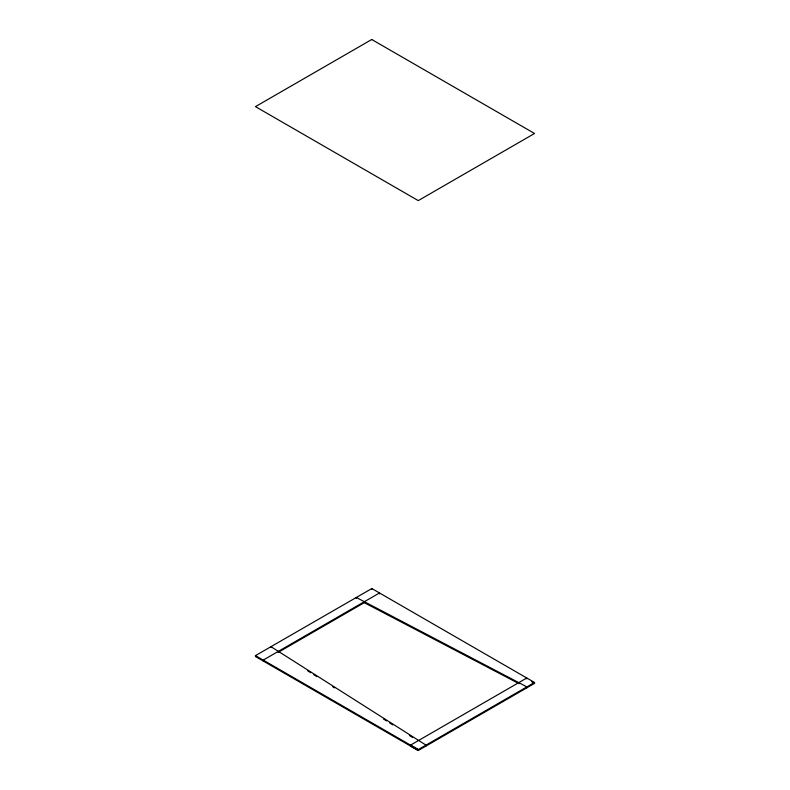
<?xml version="1.0" encoding="UTF-8"?>
<svg xmlns="http://www.w3.org/2000/svg" width="790" height="790" viewBox="0 0 790 790"><rect width="100%" height="100%" fill="white"/><g stroke="black" fill="none" stroke-linecap="round" stroke-linejoin="round"><path stroke-width="1.19" d="M255.466 655.621L371.823 588.54L534.534 682.471L534.534 683.37L418.256 750.5L255.466 656.52L255.466 655.621L418.256 749.601L534.534 682.471M278.159 652.372L364.565 602.484M410.514 745.128L418.256 749.601L418.256 750.5L410.514 746.017L410.514 745.128L526.782 677.998L526.782 678.896M364.022 602.533L519 683.646M531.621 681.691L534.534 683.37M307.577 670.71L310.697 672.695M313.818 674.67L316.928 676.655M332.511 686.559L334.595 687.883M383.417 718.93L386.537 720.914M389.658 722.899L392.768 724.884M409.398 735.451L412.508 737.435M526.782 687.843L526.782 686.945L524.451 685.601L356.241 597.438L356.241 598.336M426.017 746.017L426.017 745.128L270.97 646.674L270.97 647.563M379.496 593.863L379.496 592.964L263.218 660.094L263.218 660.993M371.744 588.491L371.744 589.389M255.555 655.67L255.555 656.569M371.744 39.5L255.466 106.63L418.256 200.611L534.534 133.48L371.744 39.5"/></g></svg>
